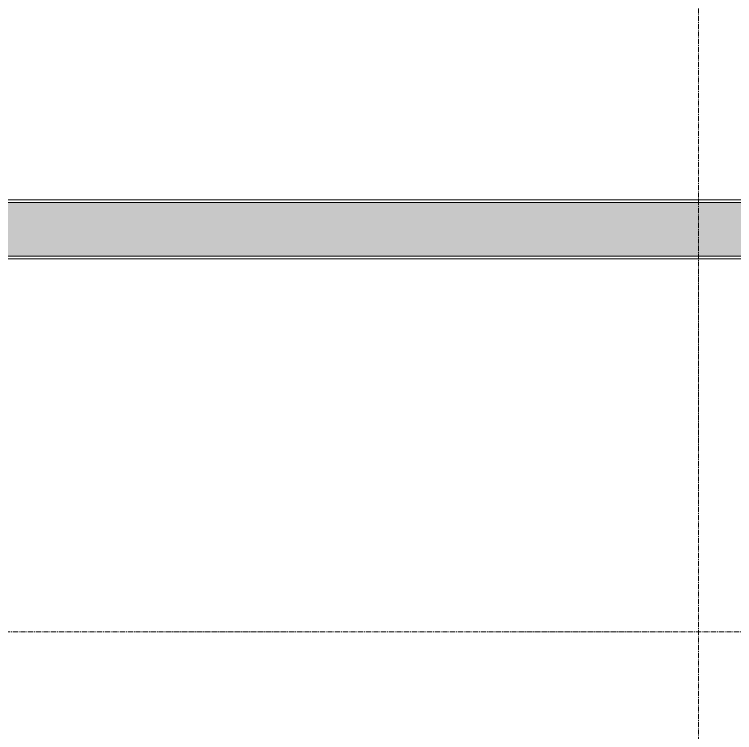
# Model space of a CAD drawing. Header units: millimetres. Extents: x -231292 to 573618, y -153144 to 564035.
# Drawn here: x 10536 to 13217, y -141420 to -138745 of the extents above; entities that cross this region are included whole.
import ezdxf

# ---------------------------------------------------------------- set-up
doc = ezdxf.new("R2010")
doc.units = ezdxf.units.MM
doc.linetypes.add('CENTER2', pattern=[28.575, 19.05, -3.175, 3.175, -3.175])
doc.layers.get('0').update_dxf_attribs({"color": 250})
for name, color, linetype, lineweight in [('АР_Стены ПЕНОблок', 250, 'Continuous', 20), ('АР_Тонкая', 250, 'Continuous', 5), ('АР_Штриховка', 250, 'Continuous', 0), ('РД_Оси_100', 250, 'Continuous', 0)]:
    doc.layers.add(name, color=color, linetype=linetype, lineweight=lineweight)

# ---------------------------------------------------------------- blocks, each defined once
blk = doc.blocks.new('оси_рен')
at = {"layer": 'РД_Оси_100', "color": 251, "linetype": 'CENTER2', "true_color": 0x636466}
for p, q in [((1199852.916, 135558.25), (1199852.916, 223268.25)), ((1189697.958, 143713.25), (1225207.916, 143713.25))]:
    blk.add_line(p, q, dxfattribs=at)

msp = doc.modelspace()

# ---------------------------------------------------------------- hatches: boundary and pattern name
at = {"layer": 'АР_Штриховка', "linetype": 'Continuous', "lineweight": 0, "true_color": 0x000000}
h = msp.add_hatch(dxfattribs=at)
h.set_pattern_fill('AR-CONC', color=18, angle=45, style=0)
h.set_pattern_definition([(95, (8883.46, -162345.28), (140.09465, 117.5534), [19.05, -209.55]), (40, (8883.46, -162345.28), (-160.0185, 110.1767), [15.24, -167.6406]), (145.45144, (8895.13, -162335.49), (-19.9238, 227.7301), [16.19, -178.0902]), (91.1842, (8847.54, -162309.36), (221.4102, 161.9534), [28.575, -314.325]), (141.6356, (8866, -162295.87), (-7.0866, 342.8268), [24.285, -267.1356]), (36.1842, (8847.54, -162309.36), (-7.0866, 342.8268), [22.86, -251.4597]), (66, (8874.48, -162300.38), (179.52, 34.89515), [19.05, -209.55]), (11, (8874.48, -162300.38), (-86.54, 173.9412), [15.24, -167.64]), (116.45144, (8889.44, -162297.47), (92.98, 208.8363), [16.19, -178.09]), (82.5, (8883.46, -162345.28), (-57.60547, 61.97341), [0, -165.608, 0, -170.18, 0, -168.275]), (52.5, (8883.46, -162345.28), (-23.58973, 118.087), [0, -97.028, 0, -161.798, 0, -64.135]), (12.5, (8843.406, -162385.335), (99.92786, 91.8262), [0, -63.5, 0, -198.12, 0, -262.89]), (2.5, (8825.45, -162403.3), (86.7639, 122.7224), [0, -82.55, 0, -131.572, 0, -186.69])])
h.paths.add_polyline_path([(9003.458, -139445.283), (9003.458, -139645.283), (15583.458, -139645.283), (15583.458, -139445.283)], flags=0)

# ---------------------------------------------------------------- linework, layer by layer
at = {"layer": 'АР_Стены ПЕНОблок', "color": 18, "linetype": 'Continuous', "lineweight": 20, "true_color": 0x000000}
for p, q in [((15583.458, -139445.283), (9003.458, -139445.283)), ((9003.458, -139645.283), (15583.458, -139645.283))]:
    msp.add_line(p, q, dxfattribs=at)
at = {"layer": 'АР_Тонкая', "color": 18, "linetype": 'Continuous', "lineweight": 0, "true_color": 0x000000}
for p, q in [((15583.458, -139435.283), (9003.458, -139435.283)), ((9003.458, -139445.283), (15583.458, -139445.283)), ((15583.458, -139645.283), (9003.458, -139645.283)), ((9003.458, -139655.283), (15583.458, -139655.283))]:
    msp.add_line(p, q, dxfattribs=at)

# ---------------------------------------------------------------- block references
at = {"rotation": 359.999868838025}
msp.add_blockref('оси_рен', (-1186769.82, -284755.728), dxfattribs=at)

doc.saveas('drawing.dxf')
